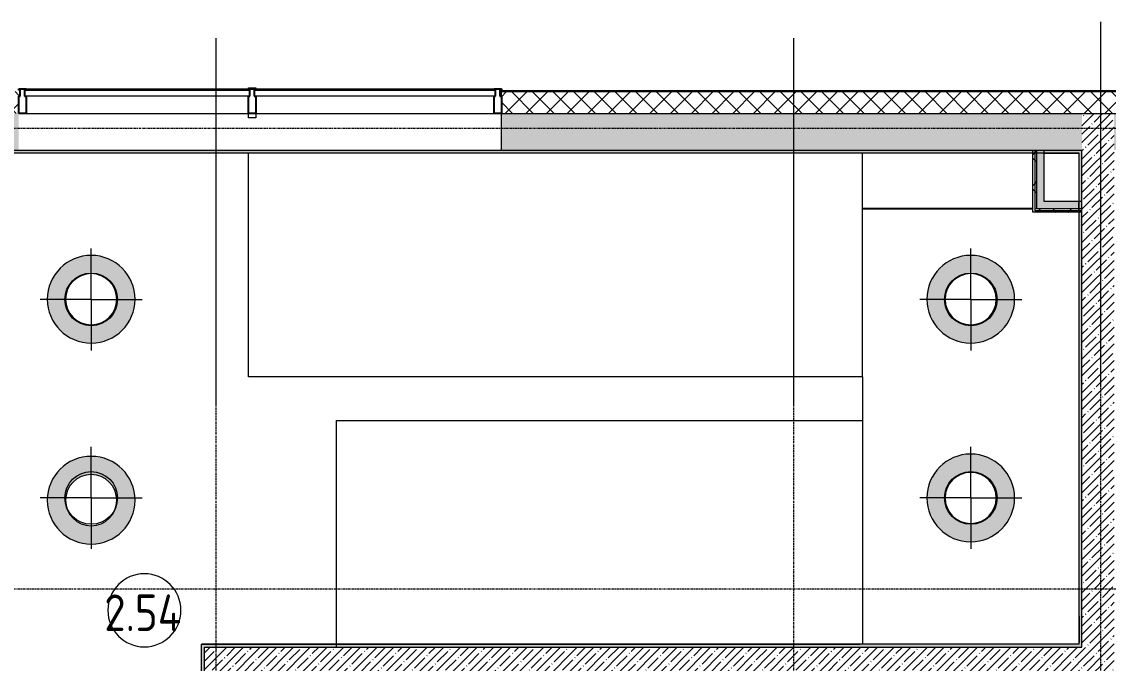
# Model space of a CAD drawing. Header units: millimetres. Extents: x 81548 to 272142, y -8553 to 29000.
# Drawn here: x 93330 to 100760, y 17640 to 22028 of the extents above; entities that cross this region are included whole.
import ezdxf

# ---------------------------------------------------------------- set-up
doc = ezdxf.new("R2010")
doc.units = ezdxf.units.MM
doc.linetypes.add('Осевая', pattern=[31.75, 6.35, -4.7625, 15.875, -4.7625])
for name, color, linetype, lineweight, true_color in [('A-ANNO-NOTE', 1, 'Continuous', 9, 0xff0000), ('A-CLNG-1', 7, 'Continuous', 9, 0xeaeaea), ('A-WALL-1', 7, 'Continuous', 9, 0x3c3c3c), ('A-WALL-FNSH-1', 7, 'Continuous', 9, 0x3c3c3c), ('I-WALL-1', 7, 'Continuous', 9, 0x535353)]:
    doc.layers.add(name, color=color, linetype=linetype, lineweight=lineweight, true_color=true_color)
for name, color, linetype, lineweight in [('A-AREA-IDEN', 7, 'Continuous', 9), ('A-GLAZ', 7, 'Continuous', 9), ('A-GLAZ-CWMG', 7, 'Continuous', 9), ('A-GLAZ-CWMG-1', 7, 'Continuous', 25), ('A-WALL', 7, 'Continuous', 9), ('I-WALL', 7, 'Continuous', 9), ('S-STRS-MBND', 7, 'Continuous', 9), ('Оси', 7, 'Continuous', 9), ('Оси-2', 7, 'Осевая', 9)]:
    doc.layers.add(name, color=color, linetype=linetype, lineweight=lineweight)
doc.layers.add('A-CLNG-PATT-1', color=7, linetype='Continuous', lineweight=9, transparency=1)
doc.styles.add('GOST Common_1', font='GOST_Common.ttf', dxfattribs={"width": 0.9, "height": 250})
pattern_1 = [(45, (0, 0), (-57.024626, 57.024626), []), (45, (57.025, 0), (-57.024626, 57.024626), [100.806, -20.161, 3.353, -16.808])]
pattern_2 = [(0, (0, 0), (121.92, 30.48), [10.058, -81.382, 10.058, -81.382, -487.68]), (0, (0, 0), (121.92, 30.48), [-182.88, 10.058, -172.822, 10.058, -81.382, -213.36]), (0, (0, 0), (121.92, 30.48), [-457.2, 10.058, -50.902, 10.058, -142.342]), (120, (45.72, 15.24), (-87.356454, 90.345817), [10.058, -81.382, 10.058, -81.382, -487.68]), (120, (45.72, 15.24), (-87.356454, 90.345817), [-182.88, 10.058, -172.822, 10.058, -81.382, -213.36]), (120, (45.72, 15.24), (-87.356454, 90.345817), [-457.2, 10.058, -50.902, 10.058, -142.342]), (240, (60.96, 76.2), (-34.563546, -120.825817), [10.058, -81.382, 10.058, -81.382, -487.68]), (240, (60.96, 76.2), (-34.563546, -120.825817), [-182.88, 10.058, -172.822, 10.058, -81.382, -213.36]), (240, (60.96, 76.2), (-34.563546, -120.825817), [-457.2, 10.058, -50.902, 10.058, -142.342])]
pattern_3 = [(45, (0, 0), (-106.06602, 106.06602), []), (135, (0, 0), (-106.06602, -106.06602), [])]

# ---------------------------------------------------------------- blocks, each defined once
blk = doc.blocks.new('Прямоугольный импост - Импост структурный с накладкой - 170мм-22874499-Сводный план потолков 2 этажа в осях 23-33')
at = {"layer": 'A-GLAZ-CWMG-1'}
for p, q in [((-50, 40), (-50, 160)), ((-50, 160), (0, 160)), ((0, 160), (0, 40)), ((-40, 40), (-50, 40)), ((-50, 0), (-40, 0)), ((-50, -10), (-50, 0)), ((-40, 0), (-40, 40)), ((0, 40), (-10, 40)), ((-10, 40), (-10, 0)), ((-10, 0), (0, 0)), ((0, 0), (0, -10)), ((0, -10), (-50, -10))]:
    blk.add_line(p, q, dxfattribs=at)
blk = doc.blocks.new('Прямоугольный импост - Импост структурный с накладкой - 170мм-22855901-Сводный план потолков 2 этажа в осях 23-33')
at = {"layer": 'A-GLAZ-CWMG'}
for p, q in [((93360, 21570), (94880, 21570)), ((93360, 21400), (94880, 21400))]:
    blk.add_line(p, q, dxfattribs=at)
blk = doc.blocks.new('Прямоугольный импост - Импост структурный с накладкой - 170мм-23689141-Сводный план потолков 2 этажа в осях 23-33')
at = {"layer": 'A-GLAZ-CWMG'}
for p, q in [((94930, 21570), (96560, 21570)), ((94930, 21400), (96560, 21400))]:
    blk.add_line(p, q, dxfattribs=at)
blk = doc.blocks.new('Прямоугольный импост - Импост структурный с накладкой - 190мм-22854865-Сводный план потолков 2 этажа в осях 23-33')
at = {"layer": 'A-GLAZ-CWMG'}
for p, q in [((25, 190), (-25, 190)), ((-25, 190), (-25, 160)), ((25, 160), (25, 190)), ((-25, -10), (-25, -17)), ((-25, -17), (25, -17)), ((25, -17), (25, -10))]:
    blk.add_line(p, q, dxfattribs=at)
blk = doc.blocks.new('PNS_Панель прямоугольная1 - Нр_Стекло - 40мм-22959730-Сводный план потолков 2 этажа в осях 23-33')
at = {"layer": 'A-GLAZ'}
for p, q in [((-770, 0), (770, 0)), ((-760, 0), (760, 0)), ((760, -40), (-760, -40))]:
    blk.add_line(p, q, dxfattribs=at)
blk = doc.blocks.new('PNS_Панель прямоугольная1 - Нр_Стекло - 40мм-23689183-Сводный план потолков 2 этажа в осях 23-33')
at = {"layer": 'A-GLAZ'}
for p, q in [((-825, 0), (825, 0)), ((-815, 0), (815, 0)), ((815, -40), (-815, -40))]:
    blk.add_line(p, q, dxfattribs=at)
blk = doc.blocks.new('Прямоугольный импост - Импост структурный с накладкой - 170мм-22874516-Сводный план потолков 2 этажа в осях 23-33')
at = {"layer": 'A-GLAZ-CWMG-1'}
for p, q in [((0, 160), (-50, 160)), ((-50, 160), (-50, 40)), ((0, 40), (0, 160)), ((-50, 40), (-40, 40)), ((-40, 0), (-50, 0)), ((-50, 0), (-50, -10)), ((-40, 40), (-40, 0)), ((-10, 0), (-10, 40)), ((-10, 40), (0, 40)), ((0, 0), (-10, 0)), ((0, -10), (0, 0)), ((-50, -10), (0, -10))]:
    blk.add_line(p, q, dxfattribs=at)
blk = doc.blocks.new('Прямоугольный импост - Импост структурный с накладкой - 170мм-22874498-Сводный план потолков 2 этажа в осях 23-33')
at = {"layer": 'A-GLAZ-CWMG-1'}
for p, q in [((25, 160), (-25, 160)), ((-25, 160), (-25, 40)), ((25, 40), (25, 160)), ((-25, 40), (-15, 40)), ((-15, 0), (-25, 0)), ((-25, 0), (-25, -10)), ((-15, 40), (-15, 0)), ((15, 0), (15, 40)), ((15, 40), (25, 40)), ((25, 0), (15, 0)), ((25, -10), (25, 0)), ((-25, -10), (25, -10))]:
    blk.add_line(p, q, dxfattribs=at)
blk = doc.blocks.new('Марка_Помещения - Номер-25198446-Сводный план потолков 2 этажа в осях 23-33')
at = {"layer": 'A-AREA-IDEN'}
for start, end in [(360, 180), (180, 360)]:
    blk.add_arc((0, 0), 2.5, start, end, dxfattribs=at)

msp = doc.modelspace()

# ---------------------------------------------------------------- hatches: boundary and pattern name
at = {"layer": 'A-CLNG-PATT-1'}
h = msp.add_hatch(color=256, dxfattribs=at)
h.paths.add_polyline_path([(93805, 19830), (93863.5, 19835.8), (93919.8, 19852.8), (93971.7, 19880.6), (94017.1, 19917.9), (94054.4, 19963.3), (94082.2, 20015.2), (94099.2, 20071.5), (94105, 20130), (94099.2, 20188.5), (94082.2, 20244.8), (94054.4, 20296.7), (94017.1, 20342.1), (93971.7, 20379.4), (93919.8, 20407.2), (93863.5, 20424.2), (93805, 20430), (93746.5, 20424.2), (93690.2, 20407.2), (93638.3, 20379.4), (93592.9, 20342.1), (93555.6, 20296.7), (93527.8, 20244.8), (93510.8, 20188.5), (93505, 20130), (93510.8, 20071.5), (93527.8, 20015.2), (93555.6, 19963.3), (93592.9, 19917.9), (93638.3, 19880.6), (93690.2, 19852.8), (93746.5, 19835.8)])
h.paths.add_polyline_path([(93805, 19955), (93759.7, 19961), (93717.5, 19978.4), (93681.3, 20006.3), (93653.4, 20042.5), (93636, 20084.7), (93630, 20130), (93636, 20175.3), (93653.4, 20217.5), (93681.3, 20253.7), (93717.5, 20281.6), (93759.7, 20299), (93805, 20305), (93850.3, 20299), (93892.5, 20281.6), (93928.7, 20253.7), (93956.6, 20217.5), (93974, 20175.3), (93980, 20130), (93974, 20084.7), (93956.6, 20042.5), (93928.7, 20006.3), (93892.5, 19978.4), (93850.3, 19961)])
h = msp.add_hatch(color=256, dxfattribs=at)
h.paths.add_polyline_path([(99819.5, 19830), (99878, 19835.8), (99934.3, 19852.8), (99986.2, 19880.6), (100031.6, 19917.9), (100068.9, 19963.3), (100096.7, 20015.2), (100113.7, 20071.5), (100119.5, 20130), (100113.7, 20188.5), (100096.7, 20244.8), (100068.9, 20296.7), (100031.6, 20342.1), (99986.2, 20379.4), (99934.3, 20407.2), (99878, 20424.2), (99819.5, 20430), (99761, 20424.2), (99704.7, 20407.2), (99652.8, 20379.4), (99607.4, 20342.1), (99570.1, 20296.7), (99542.3, 20244.8), (99525.3, 20188.5), (99519.5, 20130), (99525.3, 20071.5), (99542.3, 20015.2), (99570.1, 19963.3), (99607.4, 19917.9), (99652.8, 19880.6), (99704.7, 19852.8), (99761, 19835.8)])
h.paths.add_polyline_path([(99819.5, 19955), (99774.2, 19961), (99732, 19978.4), (99695.8, 20006.3), (99667.9, 20042.5), (99650.5, 20084.7), (99644.5, 20130), (99650.5, 20175.3), (99667.9, 20217.5), (99695.8, 20253.7), (99732, 20281.6), (99774.2, 20299), (99819.5, 20305), (99864.8, 20299), (99907, 20281.6), (99943.2, 20253.7), (99971.1, 20217.5), (99988.5, 20175.3), (99994.5, 20130), (99988.5, 20084.7), (99971.1, 20042.5), (99943.2, 20006.3), (99907, 19978.4), (99864.8, 19961), (99826, 19955.9)])
h = msp.add_hatch(color=256, dxfattribs=at)
h.paths.add_polyline_path([(93805, 18455.5), (93863.5, 18461.3), (93919.8, 18478.3), (93971.7, 18506.1), (94017.1, 18543.4), (94054.4, 18588.8), (94082.2, 18640.7), (94099.2, 18697), (94105, 18755.5), (94099.2, 18814), (94082.2, 18870.3), (94054.4, 18922.2), (94017.1, 18967.6), (93971.7, 19004.9), (93919.8, 19032.7), (93863.5, 19049.7), (93805, 19055.5), (93746.5, 19049.7), (93690.2, 19032.7), (93638.3, 19004.9), (93592.9, 18967.6), (93555.6, 18922.2), (93527.8, 18870.3), (93510.8, 18814), (93505, 18755.5), (93510.8, 18697), (93527.8, 18640.7), (93555.6, 18588.8), (93592.9, 18543.4), (93638.3, 18506.1), (93690.2, 18478.3), (93746.5, 18461.3)])
h.paths.add_polyline_path([(93805, 18580.5), (93759.7, 18586.5), (93717.5, 18603.9), (93681.3, 18631.8), (93653.4, 18668), (93636, 18710.2), (93630, 18755.5), (93636, 18800.8), (93653.4, 18843), (93681.3, 18879.2), (93717.5, 18907.1), (93759.7, 18924.5), (93805, 18930.5), (93850.3, 18924.5), (93892.5, 18907.1), (93928.7, 18879.2), (93956.6, 18843), (93974, 18800.8), (93980, 18755.5), (93974, 18710.2), (93956.6, 18668), (93928.7, 18631.8), (93892.5, 18603.9), (93850.3, 18586.5)])
h = msp.add_hatch(color=256, dxfattribs=at)
h.paths.add_polyline_path([(99819.5, 18471), (99878, 18476.8), (99934.3, 18493.8), (99986.2, 18521.6), (100031.6, 18558.9), (100068.9, 18604.3), (100096.7, 18656.2), (100113.7, 18712.5), (100119.5, 18771), (100113.7, 18829.5), (100096.7, 18885.8), (100068.9, 18937.7), (100031.6, 18983.1), (99986.2, 19020.4), (99934.3, 19048.2), (99878, 19065.2), (99819.5, 19071), (99761, 19065.2), (99704.7, 19048.2), (99652.8, 19020.4), (99607.4, 18983.1), (99570.1, 18937.7), (99542.3, 18885.8), (99525.3, 18829.5), (99519.5, 18771), (99525.3, 18712.5), (99542.3, 18656.2), (99570.1, 18604.3), (99607.4, 18558.9), (99652.8, 18521.6), (99704.7, 18493.8), (99761, 18476.8)])
h.paths.add_polyline_path([(99819.5, 18596), (99774.2, 18602), (99732, 18619.4), (99695.8, 18647.3), (99667.9, 18683.5), (99650.5, 18725.7), (99644.5, 18771), (99650.5, 18816.3), (99667.9, 18858.5), (99695.8, 18894.7), (99732, 18922.6), (99774.2, 18940), (99819.5, 18946), (99864.8, 18940), (99907, 18922.6), (99943.2, 18894.7), (99971.1, 18858.5), (99988.5, 18816.3), (99994.5, 18771), (99988.5, 18725.7), (99971.1, 18683.5), (99943.2, 18647.3), (99907, 18619.4), (99864.8, 18602), (99826, 18596.9)])
at = {"layer": 'A-WALL'}
h = msp.add_hatch(dxfattribs=at)
h.set_pattern_fill('FP_1', color=256, style=0, pattern_type=2)
h.set_pattern_definition([(45, (0, 0), (-70.71068, 70.71068), []), (135, (0, 0), (-70.71068, -70.71068), [])])
h.paths.add_polyline_path([(125230, 21400), (125230, 21550), (120150.2, 21550), (120150.2, 21400), (125080, 21400)])
h.paths.add_polyline_path([(119250.2, 21400), (119250.2, 21550), (117900.4, 21550), (117900.4, 21400), (118900.7, 21400)])
h.paths.add_polyline_path([(117000.4, 21400), (117000.4, 21550), (115600.4, 21550), (115600.4, 21400), (116357.4, 21400)])
h.paths.add_polyline_path([(113300.4, 21400), (113300.4, 21550), (112150, 21550), (112150, 21400), (112542.5, 21400)])
h.paths.add_polyline_path([(111250, 21400), (111250, 21550), (109950.4, 21550), (109950.4, 21400), (111050, 21400)])
h.paths.add_polyline_path([(108727.5, 21400), (109050.4, 21400), (109050.4, 21550), (107750.4, 21550), (107750.4, 21400), (108091.7, 21400)])
h.paths.add_polyline_path([(106850.4, 21400), (106850.4, 21550), (105550.2, 21550), (105550.2, 21400), (106184.2, 21400)])
h.paths.add_polyline_path([(103250.2, 21400), (103250.2, 21550), (102050, 21550), (102050, 21400), (102369.3, 21400)])
h.paths.add_polyline_path([(100800, 21400), (101150, 21400), (101150, 21550), (96610, 21550), (96610, 21400), (100580, 21400)])
h.paths.add_polyline_path([(93149.9, 21400), (93310, 21400), (93310, 21550), (93060, 21550), (93060, 21400)])
at = {"layer": 'I-WALL'}
h = msp.add_hatch(dxfattribs=at)
h.set_pattern_fill('FP_2', color=256, style=0, pattern_type=2)
h.set_pattern_definition(pattern_1)
h.paths.add_polyline_path([(100560, 21150), (100560, 21400), (96610, 21400), (96610, 21150), (100320, 21150)])
h.paths.add_polyline_path([(93050, 21150), (93310, 21150), (93310, 21400), (93030, 21400), (93030, 21150)])
h = msp.add_hatch(dxfattribs=at)
h.set_pattern_fill('FP_2', color=256, style=0, pattern_type=2)
h.set_pattern_definition(pattern_1)
h.paths.add_polyline_path([(121210, 21150), (121210, 21400), (120850, 21400), (120850, 21150)])
h.paths.add_polyline_path([(118180.5, 21150), (119250.2, 21150), (119250.2, 21400), (117900.4, 21400), (117900.4, 21150), (118168, 21150)])
h.paths.add_polyline_path([(117000.4, 21150), (117000.4, 21400), (116100.4, 21400), (116100.4, 21150), (116357.4, 21150)])
h.paths.add_polyline_path([(113300.4, 21150), (113300.4, 21400), (112150, 21400), (112150, 21150), (112542.5, 21150)])
h.paths.add_polyline_path([(111250, 21150), (111250, 21400), (111050, 21400), (111050, 21150)])
h.paths.add_polyline_path([(110350, 21150), (110350, 21400), (109950.4, 21400), (109950.4, 21150), (110330, 21150)])
h.paths.add_polyline_path([(109050.4, 21150), (109050.4, 21400), (107750.4, 21400), (107750.4, 21150), (108727.5, 21150)])
h.paths.add_polyline_path([(106184.2, 21150), (106850.4, 21150), (106850.4, 21400), (106050, 21400), (106050, 21150)])
h.paths.add_polyline_path([(103250.2, 21150), (103250.2, 21400), (102050, 21400), (102050, 21150), (102369.3, 21150)])
h.paths.add_polyline_path([(100560, 21150), (100580, 21150), (100580, 21400), (100560, 21400)])
h.paths.add_polyline_path([(101125, 21150), (101150, 21150), (101150, 21400), (100800, 21400), (100800, 21150), (101097.7, 21150)])
h = msp.add_hatch(dxfattribs=at)
h.set_pattern_fill('FP_2', color=256, style=0, pattern_type=2)
h.set_pattern_definition(pattern_1)
h.paths.add_polyline_path([(100800, 17750), (100800, 21400), (100580, 21400), (100580, 17750)])
h = msp.add_hatch(dxfattribs=at)
h.set_pattern_fill('FP_20', color=256, style=0, pattern_type=2)
h.set_pattern_definition(pattern_2)
h.paths.add_polyline_path([(100560, 21130), (100560, 21150), (93050.5, 21150), (93050.5, 21130), (100559, 21130)])
h = msp.add_hatch(dxfattribs=at)
h.set_pattern_fill('FP_30', color=256, style=0, pattern_type=2)
h.set_pattern_definition(pattern_3)
h.paths.add_polyline_path([(100245, 20725), (100257.5, 20725), (100257.5, 21150), (100245, 21150), (100245, 20871.1)])
h = msp.add_hatch(dxfattribs=at)
h.set_pattern_fill('FP_30', color=256, style=0, pattern_type=2)
h.set_pattern_definition(pattern_3)
h.paths.add_polyline_path([(100257.5, 20737.5), (100270, 20737.5), (100270, 21150), (100257.5, 21150), (100257.5, 20871.1)])
for points in [[(100270, 20750), (100320, 20750), (100320, 21150), (100270, 21150), (100270, 20871.1)], [(100320, 20750), (100580, 20750), (100580, 20800), (100320, 20800)]]:
    msp.add_hatch(color=256, dxfattribs=at).paths.add_polyline_path(points)
h = msp.add_hatch(dxfattribs=at)
h.set_pattern_fill('FP_20', color=256, style=0, pattern_type=2)
h.set_pattern_definition(pattern_2)
h.paths.add_polyline_path([(100560, 17770), (100580, 17770), (100580, 21150), (100560, 21150), (100560, 17771)])
h = msp.add_hatch(dxfattribs=at)
h.set_pattern_fill('FP_30', color=256, style=0, pattern_type=2)
h.set_pattern_definition(pattern_3)
h.paths.add_polyline_path([(100257.5, 20725), (100580, 20725), (100580, 20737.5), (100257.5, 20737.5)])
h = msp.add_hatch(dxfattribs=at)
h.set_pattern_fill('FP_30', color=256, style=0, pattern_type=2)
h.set_pattern_definition(pattern_3)
h.paths.add_polyline_path([(100320, 20737.5), (100580, 20737.5), (100580, 20750), (100270, 20750), (100270, 20737.5)])
h = msp.add_hatch(dxfattribs=at)
h.set_pattern_fill('FP_20', color=256, style=0, pattern_type=2)
h.set_pattern_definition(pattern_2)
h.paths.add_polyline_path([(94560, 13620), (94580, 13620), (94580, 17770), (94560, 17770), (94560, 13640)])
h = msp.add_hatch(dxfattribs=at)
h.set_pattern_fill('FP_20', color=256, style=0, pattern_type=2)
h.set_pattern_definition(pattern_2)
h.paths.add_polyline_path([(100267, 17750), (100580, 17750), (100580, 17770), (94580, 17770), (94580, 17750), (99826, 17750)])
h = msp.add_hatch(dxfattribs=at)
h.set_pattern_fill('FP_2', color=256, style=0, pattern_type=2)
h.set_pattern_definition(pattern_1)
h.paths.add_polyline_path([(100720, 17530), (100800, 17530), (100800, 17750), (94580, 17750), (94580, 17530), (99826, 17530)])

# ---------------------------------------------------------------- linework, layer by layer
at = {"layer": 'A-ANNO-NOTE'}
for p, q in [((93805, 20129), (93805, 20477.9)), ((99820, 20129), (99820, 20477.9)), ((93805, 20129), (93456.1, 20129)), ((93805, 20129), (93805, 19780.1)), ((93805, 20129), (94153.9, 20129)), ((99820, 20129), (99471.1, 20129)), ((99820, 20129), (99820, 19780.1)), ((99820, 20129), (100168.9, 20129)), ((93805, 18771), (93805, 19119.9)), ((99820, 18771), (99820, 19119.9)), ((93805, 18771), (93456.1, 18771)), ((93805, 18771), (93805, 18422.1)), ((93805, 18771), (94153.9, 18771)), ((99820, 18771), (99471.1, 18771)), ((99820, 18771), (99820, 18422.1)), ((99820, 18771), (100168.9, 18771))]:
    msp.add_line(p, q, dxfattribs=at)
for centre in [(93805, 20129), (99820, 20129), (93805, 18771), (99820, 18771)]:
    msp.add_circle(centre, 180, dxfattribs=at)
at = {"layer": 'A-CLNG-1'}
for centre, radius, start, end in [((93805, 20130), 300, 0, 180), ((93805, 20130), 300, 0, 180), ((99819.5, 20130), 300, 0, 180), ((99819.5, 20130), 300, 0, 180), ((93805, 20130), 175, 0, 180), ((93805, 20130), 175, 0, 180), ((99819.5, 20130), 175, 0, 180), ((99819.5, 20130), 175, 0, 180), ((93805, 20130), 300, 180, 0), ((93805, 20130), 300, 180, 0), ((93805, 20130), 175, 180, 0), ((93805, 20130), 175, 180, 0), ((99819.5, 20130), 300, 180, 0), ((99819.5, 20130), 300, 180, 0), ((99819.5, 20130), 175, 180, 0), ((99819.5, 20130), 175, 180, 0), ((93805, 18755.5), 300, 0, 180), ((93805, 18755.5), 300, 360, 180), ((99819.5, 18771), 300, 0, 180), ((99819.5, 18771), 300, 360, 180), ((93805, 18755.5), 175, 0, 180), ((93805, 18755.5), 175, 0, 180), ((99819.5, 18771), 175, 0, 180), ((99819.5, 18771), 175, 0, 180), ((93805, 18755.5), 300, 180, 360), ((93805, 18755.5), 300, 180, 360), ((93805, 18755.5), 175, 180, 0), ((93805, 18755.5), 175, 180, 360), ((99819.5, 18771), 300, 180, 360), ((99819.5, 18771), 300, 180, 360), ((99819.5, 18771), 175, 180, 0), ((99819.5, 18771), 175, 180, 360)]:
    msp.add_arc(centre, radius, start, end, dxfattribs=at)
at = {"layer": 'A-WALL'}
for p, q in [((96610, 21553), (101150, 21553)), ((96610, 21550), (101150, 21550)), ((96610, 21400), (101150, 21400)), ((100257.5, 21150), (100257.5, 20737.5)), ((100270, 21150), (100270, 20750)), ((100559, 21130), (100559, 21129)), ((100560, 17962), (100560, 21130)), ((100580, 17750), (100580, 21150)), ((100257.5, 20737.5), (100580, 20737.5)), ((100549, 20750), (100580, 20750)), ((94560, 13640), (94560, 17770)), ((100560, 17770), (100271.8, 17770)), ((100560, 17770), (100560, 17783)), ((94580, 17750), (100580, 17750))]:
    msp.add_line(p, q, dxfattribs=at)
at = {"layer": 'A-WALL-1'}
for p, q in [((96610, 21150), (96610, 21550)), ((93050, 21150), (100580, 21150)), ((100560, 21130), (93050.5, 21130)), ((100245, 20725), (100245, 21150)), ((100320, 21150), (100320, 20800)), ((100320, 20800), (100580, 20800)), ((100580, 20725), (100245, 20725)), ((94559, 17770), (94560, 17770)), ((94580, 13620), (94580, 17750))]:
    msp.add_line(p, q, dxfattribs=at)
at = {"layer": 'A-WALL-FNSH-1'}
for p, q in [((96610, 21550), (96610, 21558)), ((96610, 21558), (101150, 21558)), ((100320, 21129), (93056.5, 21129)), ((100270, 20749), (100270, 20750)), ((100270, 20750), (100549, 20750)), ((100549, 20749), (100270, 20749)), ((100549, 20750), (100549, 20749)), ((100559, 20725), (100559, 20800)), ((100560, 17962), (100560, 17783)), ((94559, 17771), (99060.4, 17771)), ((94559, 13640), (94559, 17771)), ((99060.4, 17770), (94560, 17770)), ((96518.6, 17771), (96518.6, 17770)), ((99060.4, 17770), (99060.4, 17771))]:
    msp.add_line(p, q, dxfattribs=at)
at = {"layer": 'I-WALL-1'}
for p, q in [((94796.1, 21129), (94796.1, 21130)), ((94799.6, 21130), (94799.6, 21129)), ((97145.1, 21129), (97145.1, 21130)), ((97214.5, 21130), (97214.5, 21129)), ((98690, 21129), (98690, 21130)), ((98909.6, 21130), (98909.6, 21129)), ((98960, 21129), (98960, 21130)), ((99073.5, 21130), (99073.5, 21129)), ((99179.6, 21129), (99179.6, 21130)), ((100320, 21129), (100559, 21129)), ((100559, 21129), (100559, 20800)), ((100559, 21054.8), (100560, 21054.8)), ((100245, 20750), (99079, 20750)), ((99079, 20749), (99079, 20750)), ((99079, 20749), (100245, 20749)), ((100559, 20725), (100559, 17771)), ((100560, 17771), (99060.4, 17771)), ((99280.4, 17771), (99280.4, 17770)), ((99373.2, 17771), (99373.2, 17770))]:
    msp.add_line(p, q, dxfattribs=at)
at = {"layer": 'S-STRS-MBND'}
for p, q in [((94880, 19600), (94880, 21130)), ((99080, 19600), (99080, 21130)), ((99080, 19600), (94880, 19600)), ((99080, 19600), (99080, 19300)), ((95480, 19300), (95480, 17750)), ((95480, 19300), (99080, 19300)), ((99080, 19300), (99080, 17770)), ((95480, 17750), (98380, 17750))]:
    msp.add_line(p, q, dxfattribs=at)
at = {"layer": 'Оси'}
for p, q in [((100710, 19528.3), (100710, 22028.3)), ((94660, 19415.1), (94660, 21915.1)), ((98610, 19415.1), (98610, 21915.1))]:
    msp.add_line(p, q, dxfattribs=at)
at = {"layer": 'Оси-2'}
for p, q in [((84847.6, 21300), (122580, 21300)), ((100710, 593.7), (100710, 19528.3)), ((94660, 593.7), (94660, 19415.1)), ((98610, 593.7), (98610, 19415.1)), ((84847.6, 18150), (122738, 18150))]:
    msp.add_line(p, q, dxfattribs=at)

# ---------------------------------------------------------------- block references
at = {"layer": 'A-AREA-IDEN', "xscale": 99.99999999999993, "yscale": 99.99999999999993, "zscale": 99.99999999999993}
msp.add_blockref('Марка_Помещения - Номер-25198446-Сводный план потолков 2 этажа в осях 23-33', (94168.8, 18002.3), dxfattribs=at)
at = {"layer": 'A-GLAZ'}
for name, p in [('PNS_Панель прямоугольная1 - Нр_Стекло - 40мм-22959730-Сводный план потолков 2 этажа в осях 23-33', (94120, 21560)), ('PNS_Панель прямоугольная1 - Нр_Стекло - 40мм-23689183-Сводный план потолков 2 этажа в осях 23-33', (95745, 21560))]:
    msp.add_blockref(name, p, dxfattribs=at)
at = {"layer": 'A-GLAZ-CWMG', "rotation": 180}
msp.add_blockref('Прямоугольный импост - Импост структурный с накладкой - 170мм-22874499-Сводный план потолков 2 этажа в осях 23-33', (93310, 21560), dxfattribs=at)
at = {"layer": 'A-GLAZ-CWMG'}
for name in ['Прямоугольный импост - Импост структурный с накладкой - 170мм-22855901-Сводный план потолков 2 этажа в осях 23-33', 'Прямоугольный импост - Импост структурный с накладкой - 170мм-23689141-Сводный план потолков 2 этажа в осях 23-33']:
    msp.add_blockref(name, (0, 0), dxfattribs=at)
at = {"layer": 'A-GLAZ-CWMG', "extrusion": (0, 0, -1), "rotation": 180}
for name, p in [('Прямоугольный импост - Импост структурный с накладкой - 190мм-22854865-Сводный план потолков 2 этажа в осях 23-33', (-94905, 21560)), ('Прямоугольный импост - Импост структурный с накладкой - 170мм-22874498-Сводный план потолков 2 этажа в осях 23-33', (-94905, 21560)), ('Прямоугольный импост - Импост структурный с накладкой - 170мм-22874516-Сводный план потолков 2 этажа в осях 23-33', (-96610, 21560))]:
    msp.add_blockref(name, p, dxfattribs=at)

# ---------------------------------------------------------------- texts
at = {"layer": 'A-AREA-IDEN', "insert": (93894.1, 18110.8), "char_height": 250, "width": 685.443, "attachment_point": 1, "style": 'GOST Common_1'}
msp.add_mtext('2.54', dxfattribs=at)

doc.saveas('drawing.dxf')
